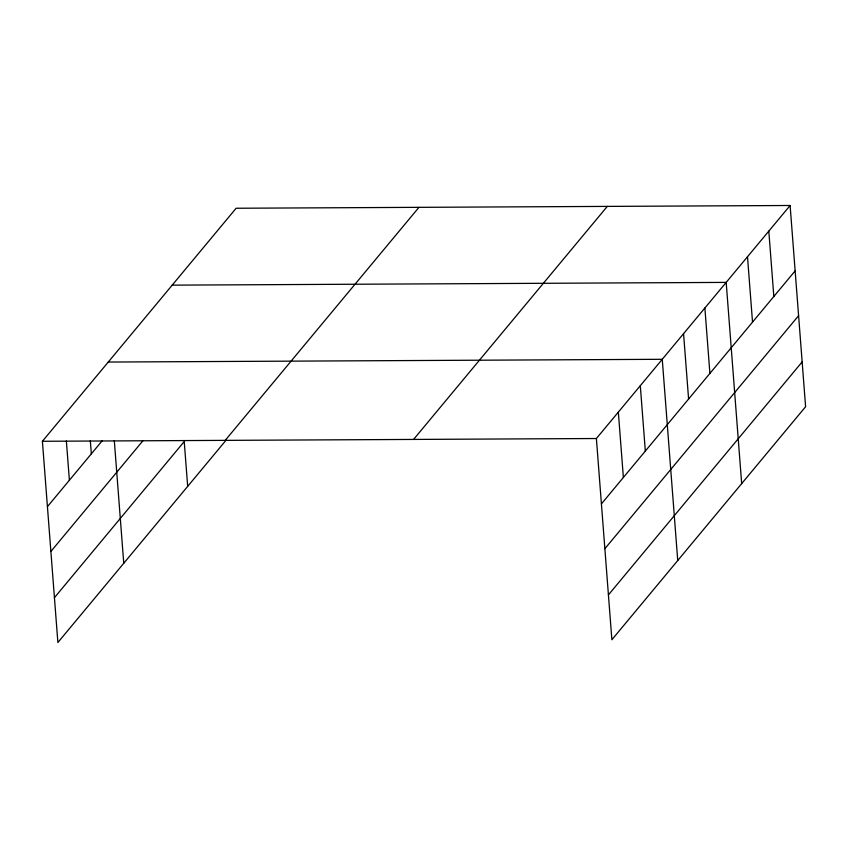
<?xml version="1.0" encoding="UTF-8"?>
<svg xmlns="http://www.w3.org/2000/svg" width="848" height="848" viewBox="0 0 848 848"><rect width="100%" height="100%" fill="white"/><g stroke="black" fill="none" stroke-linecap="round" stroke-linejoin="round"><path stroke-width="1.27" d="M226.204 440.038L57.887 642.508L42.4 441.278L236.126 208.248L790.113 205.492L805.6 406.722L611.874 639.752L596.388 438.522L790.113 205.492M47.424 506.648L102.322 440.621M50.88 551.476L142.973 440.695M54.431 597.67L184.228 441.543L187.684 486.381M225.218 440.366L418.944 207.347M413.57 439.434L607.295 206.403M601.423 503.882L795.148 270.862M604.868 548.72L798.593 315.689M608.419 594.914L802.155 361.884M172.197 285.151L726.185 282.395L741.671 483.614M108.268 362.054L662.256 359.298L677.743 560.517M42.4 441.278L596.388 438.522M768.807 231.122L773.832 296.493M747.501 256.764L752.526 322.123M704.879 308.025L709.903 373.385M683.562 333.656L688.597 399.026M640.304 385.702L645.328 451.062M618.34 412.117L623.375 477.477M114.31 440.6L123.755 563.273M90.333 440.748L91.34 453.828M66.367 441.013L69.388 480.233"/></g></svg>
